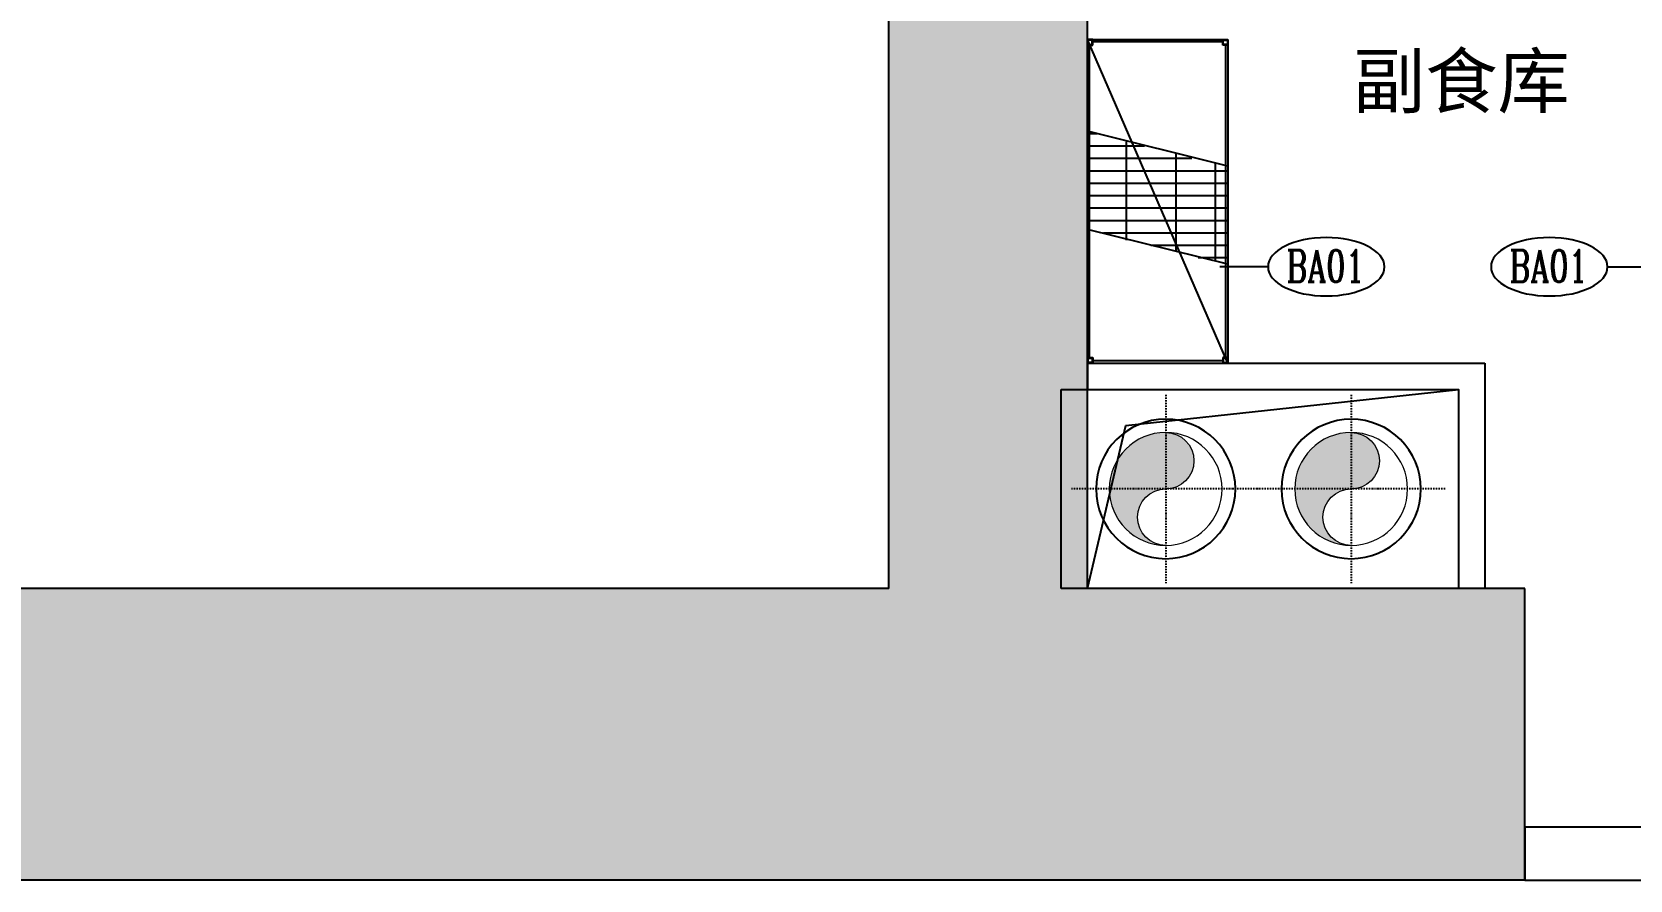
# Model space of a CAD drawing. Extents: x -12047294 to -5625356, y -1456591 to -622873.
# Drawn here: x -6035745 to -6029714, y -711598 to -708400 of the extents above; entities that cross this region are included whole.
import ezdxf

# ---------------------------------------------------------------- set-up
doc = ezdxf.new("R2010")
doc.units = 0
doc.header["$LTSCALE"] = 10
doc.header["$MEASUREMENT"] = 0
for name, pattern in [('CONTINOUS', [0]), ('DASH', [0.35, 0.25, -0.1]), ('DASHDOT', [1, 0.5, -0.25, 0, -0.25])]:
    doc.linetypes.add(name, pattern=pattern)
for name, color, linetype in [('A-COLUMN', 10, 'Continuous'), ('A-COLUMNH', 252, 'Continuous'), ('A-HOLE', 30, 'Continuous'), ('A-LINE', 4, 'Continuous'), ('A-WALL', 2, 'Continuous'), ('A-空调水管', 150, 'Continuous'), ('EQUIP', 1, 'Continuous'), ('Iteam', 4, 'Continuous'), ('M-PIPE-MID', 156, 'DASHDOT'), ('P-TEXT', 102, 'Continuous')]:
    doc.layers.add(name, color=color, linetype=linetype)
for name, color, linetype, lineweight in [('M-EQUIP-OTH', 156, 'CONTINOUS', 25), ('M-PIPE-CHS', 156, 'Continuous', 0), ('M-W-ACCERY', 156, 'Continuous', 25), ('M-W-EQUIP', 156, 'Continuous', 35), ('M-W-HATCH', 156, 'Continuous', 0)]:
    doc.layers.add(name, color=color, linetype=linetype, lineweight=lineweight)
doc.styles.add('ARIAL', font='arial.ttf', dxfattribs={"width": 1.1})
doc.styles.add('SHZF-注释', font='romanc.shx', dxfattribs={"width": 0.8, "bigfont": 'shzf-hz.shx'})

# ---------------------------------------------------------------- blocks, each defined once
blk = doc.blocks.new('LXX09082059')
at = {"layer": 'EQUIP', "color": 8}
blk.add_line((-631.9, -274.5), (588.1, 255.5), dxfattribs=at)
at = {"layer": 'EQUIP'}
for p, q in [((-631.9, 255.5), (-631.9, -274.5)), ((588.1, 255.5), (-631.9, 255.5)), ((-631.9, 255.5), (-611.1, 255.5)), ((-631.9, 235.9), (-631.9, 255.5)), ((-629.8, 253.5), (-613.2, 253.5)), ((-629.8, 237.8), (-629.8, 253.5)), ((-613.2, 253.5), (-613.2, 237.8)), ((-611.1, 255.5), (-611.1, 235.9)), ((-611.1, 247.5), (567.3, 247.5)), ((-258.6, -274.5), (-127.8, 255.5)), ((111.3, -274.5), (242.1, 255.5)), ((588.1, 255.5), (567.3, 255.5)), ((567.3, 255.5), (567.3, 235.9)), ((586, 253.5), (569.4, 253.5)), ((569.4, 253.5), (569.4, 237.8)), ((586, 237.8), (586, 253.5)), ((588.1, 255.5), (588.1, -274.5)), ((588.1, 235.9), (588.1, 255.5)), ((-611.1, 235.9), (-631.9, 235.9)), ((-613.2, 237.8), (-629.8, 237.8)), ((-623.9, -254.9), (-623.9, 235.9)), ((567.3, 235.9), (588.1, 235.9)), ((569.4, 237.8), (586, 237.8)), ((580.1, -254.9), (580.1, 235.9)), ((-631.9, -254.9), (-631.9, -274.5)), ((-611.1, -254.9), (-631.9, -254.9)), ((588.1, -274.5), (-631.9, -274.5)), ((-631.9, -274.5), (-611.1, -274.5)), ((-629.8, -256.8), (-629.8, -272.5)), ((-613.2, -256.8), (-629.8, -256.8)), ((-629.8, -272.5), (-613.2, -272.5)), ((588.1, -274.5), (-621.5, -274.5)), ((-613.2, -272.5), (-613.2, -256.8)), ((-611.1, -274.5), (-611.1, -254.9)), ((-611.1, -266.5), (567.3, -266.5)), ((567.3, -274.5), (567.3, -254.9)), ((567.3, -254.9), (588.1, -254.9)), ((588.1, -274.5), (567.3, -274.5)), ((569.4, -272.5), (569.4, -256.8)), ((569.4, -256.8), (586, -256.8)), ((586, -272.5), (569.4, -272.5)), ((586, -256.8), (586, -272.5)), ((588.1, -254.9), (588.1, -274.5))]:
    blk.add_line(p, q, dxfattribs=at)
at = {"layer": 'EQUIP', "linetype": 'Continuous'}
for p, q in [((-93.8, 255.5), (-93.8, -274.5)), ((-46.9, 255.5), (-46.9, -274.5)), ((0, 255.5), (0, -274.5)), ((46.9, 255.5), (46.9, -274.5)), ((93.7, 255.5), (93.7, -274.5)), ((140.6, 255.5), (140.6, -137.9)), ((187.5, 255.5), (187.5, 40.7)), ((234.4, 255.5), (234.4, 219.3)), ((-140.6, 195.6), (-140.6, -274.5)), ((-168, 108), (201.9, 108)), ((-187.5, 17.1), (-187.5, -274.5)), ((-208.2, -79.5), (161.7, -79.5)), ((-234.4, -161.5), (-234.4, -274.5)), ((-248.4, -227), (121.5, -227))]:
    blk.add_line(p, q, dxfattribs=at)
blk = doc.blocks.new('fdsDWqw#wFDS')
at = {"layer": 'A-COLUMNH'}
for points in [[(-9600, -366.7), (-9225, 0), (-9225, 2800), (-9975, 2800), (-9975, 0)], [(-9600, -366.7), (-9975, 0), (-14675, 0), (-14675, -1100), (-9600, -1100)], [(-7575, 0), (-9225, 0), (-9600, -366.7), (-9600, -1100), (-7575, -1100)]]:
    blk.add_hatch(color=256, dxfattribs=at).paths.add_polyline_path(points)
at = {"layer": 'A-COLUMN'}
for p, q in [((-9975, 0), (-9975, 2800)), ((-9225, 0), (-9225, 2800)), ((-9975, 0), (-14675, 0)), ((-7575, 0), (-9225, 0)), ((-7575, -1100), (-7575, 0)), ((-9600, -1100), (-14675, -1100)), ((-7575, -1100), (-9600, -1100))]:
    blk.add_line(p, q, dxfattribs=at)
blk = doc.blocks.new('*U82')
at = {"layer": 'M-W-HATCH'}
h = blk.add_hatch(color=256, dxfattribs=at)
h.paths.add_polyline_path([(0, 213, 1), (0, 0)])
h.paths.add_polyline_path([(0, 0), (213, 0, 0.414214), (0, 213)])
h.paths.add_polyline_path([(0, 0, -1), (0, -213, 0.414214), (213, 0)])
at = {"layer": 'M-PIPE-CHS'}
blk.add_circle((0, 0), 213, dxfattribs=at)
for centre, start, end in [((0, 106.5), 90, 270), ((0, -106.5), 270, 90)]:
    blk.add_arc(centre, 106.5, start, end, dxfattribs=at)
at = {"layer": 'M-PIPE-MID'}
for p, q in [((0, 355), (0, -355)), ((-355, 0), (355, 0))]:
    blk.add_line(p, q, dxfattribs=at)
at = {"layer": 'M-W-ACCERY'}
blk.add_circle((0, 0), 263, dxfattribs=at)
blk = doc.blocks.new('nfgul')
at = {"layer": 'M-EQUIP-OTH', "linetype": 'DASH'}
blk.add_lwpolyline([(-1500, 0), (0, 0), (0, -750), (-1500, -750)], close=True, dxfattribs=at)
at = {"layer": 'M-W-EQUIP', "xscale": -1}
for p in [(-1105, -375), (-405, -375)]:
    blk.add_blockref('*U82', p, dxfattribs=at)

msp = doc.modelspace()

# ---------------------------------------------------------------- linework, layer by layer
at = {"layer": 'A-HOLE'}
msp.add_lwpolyline([(-6031761.1, -709748.4), (-6030361.1, -709748.4), (-6030361.1, -710498.4), (-6031761.1, -710498.4)], close=True, dxfattribs=at)
at = {"layer": 'A-HOLE', "elevation": 0}
msp.add_lwpolyline([(-6031761.1, -710498.4), (-6031616.5, -709884.6), (-6030361.1, -709748.4)], dxfattribs=at)
at = {"layer": 'A-WALL'}
for p, q in [((-6031761.1, -709648.4), (-6030261.1, -709648.4)), ((-6031761.1, -709648.4), (-6031761.1, -709748.4)), ((-6030261.1, -709648.4), (-6030261.1, -710498.4)), ((-6031761.1, -709748.4), (-6030361.1, -709748.4)), ((-6030361.1, -709748.4), (-6030361.1, -710498.4)), ((-6030261.1, -710498.4), (-6030361.1, -710498.4)), ((-6030111.1, -711398.4), (-6029161.1, -711398.4)), ((-6030111.1, -711398.4), (-6030111.1, -711598.4)), ((-6030111.1, -711598.4), (-6029061.1, -711598.4))]:
    msp.add_line(p, q, dxfattribs=at)
at = {"layer": 'Iteam'}
for p, q in [((-6031080, -709285.5, 0), (-6031262.3, -709285.5, 0)), ((-6029798.3, -709285.5, 0), (-6029618.3, -709285.5, 0))]:
    msp.add_line(p, q, dxfattribs=at)
at = {"layer": 'Iteam', "extrusion": (0, 0, -1)}
for centre in [(-6030860, -709285.5, 0), (-6030018.3, -709285.5, 0)]:
    msp.add_ellipse(centre, major_axis=(-220, 0), ratio=0.5, dxfattribs=at)

# ---------------------------------------------------------------- block references
at = {"layer": 'A-LINE'}
msp.add_blockref('fdsDWqw#wFDS', (-6022536.1, -710498.4), dxfattribs=at)
at = {"layer": 'A-空调水管'}
msp.add_blockref('nfgul', (-6030361.1, -709748.4), dxfattribs=at)
at = {"layer": 'EQUIP', "rotation": 90.00000001334007}
msp.add_blockref('LXX09082059', (-6031505.7, -709016.6), dxfattribs=at)

# ---------------------------------------------------------------- texts
at = {"layer": 'Iteam', "style": 'SHZF-注释', "width": 0.7}
for p in [(-6031010.8, -709342.4), (-6030169.1, -709342.4)]:
    msp.add_text('BA01', height=120, dxfattribs=at).set_placement(p)
at = {"layer": 'P-TEXT', "style": 'ARIAL'}
msp.add_text('副食库', height=200, rotation=0, dxfattribs=at).set_placement((-6030759.4, -708684.3, 200))

doc.saveas('drawing.dxf')
